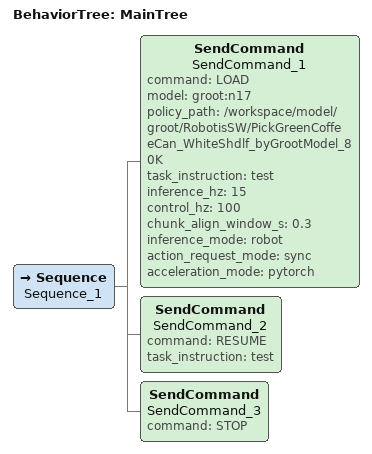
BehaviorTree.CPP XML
<?xml version="1.0" encoding="UTF-8"?>
<root BTCPP_format="4" main_tree_to_execute="MainTree">
  <BehaviorTree ID="MainTree">
    <Sequence name="Sequence_1">
      <SendCommand name="SendCommand_1"
        command="LOAD"
        model="groot:n17"
        policy_path="/workspace/model/groot/RobotisSW/PickGreenCoffeeCan_WhiteShdlf_byGrootModel_80K"
        task_instruction="test"
        inference_hz="15"
        control_hz="100"
        chunk_align_window_s="0.3"
        inference_mode="robot"
        action_request_mode="sync"
        acceleration_mode="pytorch"/>
      <SendCommand name="SendCommand_2" command="RESUME" task_instruction="test"/>
      <SendCommand name="SendCommand_3" command="STOP"/>
    </Sequence>
  </BehaviorTree>
</root>
